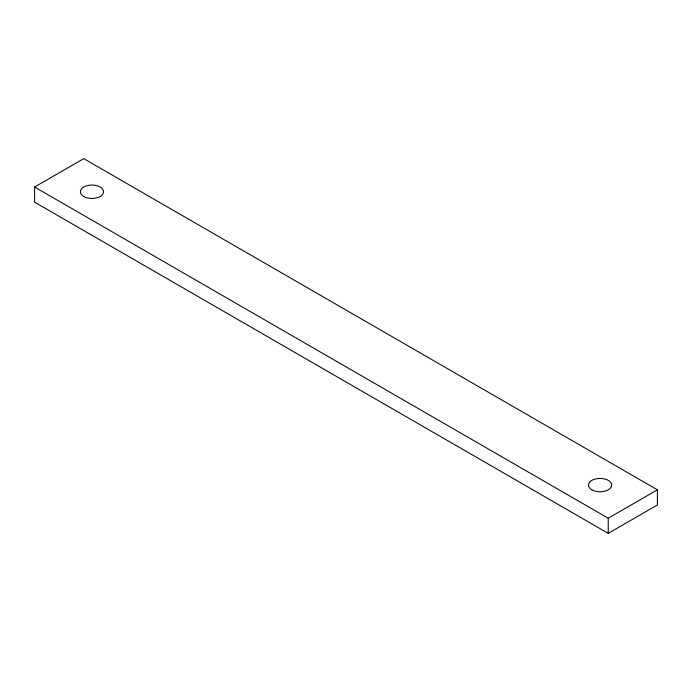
<?xml version="1.0" encoding="UTF-8"?>
<svg xmlns="http://www.w3.org/2000/svg" width="692" height="692" viewBox="0 0 692 692"><rect width="100%" height="100%" fill="white"/><g stroke="black" fill="none" stroke-linecap="round" stroke-linejoin="round"><path stroke-width="1.04" d="M608.233 533.359L608.233 518.221L657.4 489.832L83.767 158.641L34.6 187.03L34.609 202.176L608.233 533.359L657.4 504.97L657.4 489.832M34.6 187.03L608.233 518.221M591.842 489.832A11.591 6.695 0 0 0 611.235 486.831A11.591 6.695 0 0 0 597.04 478.639A11.591 6.695 0 0 0 591.842 489.832M83.767 196.493A11.591 6.695 0 0 0 103.16 193.492A11.591 6.695 0 0 0 88.965 185.292A11.591 6.695 0 0 0 83.767 196.493"/></g></svg>
